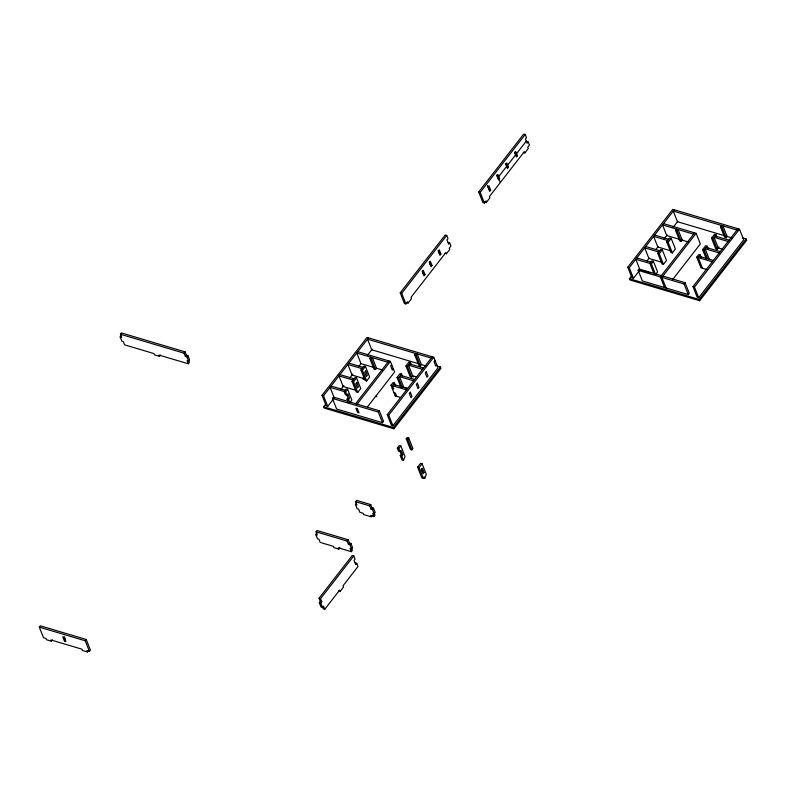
<?xml version="1.0" encoding="UTF-8"?>
<svg xmlns="http://www.w3.org/2000/svg" width="786" height="786" viewBox="0 0 786 786"><rect width="100%" height="100%" fill="white"/><g stroke="black" fill="none" stroke-linecap="round" stroke-linejoin="round"><path stroke-width="1.18" d="M121.191 335.681L120.179 336.978L121.673 337.42L120.415 334.237L121.417 332.94L185.142 351.892L186.4 355.075L187.893 355.518L189.573 359.762L188.571 361.059L187.078 360.617L188.335 363.8L189.347 362.503L188.502 360.381M120.179 336.978L121.859 341.222L123.353 341.664L124.62 344.858L153.987 353.592L154.488 354.859L159.47 356.343L160.482 355.046M188.571 361.059L186.881 356.815L185.388 356.372L184.13 353.189L185.142 351.892M185.388 356.372L186.4 355.075M186.881 356.815L187.893 355.518M52.485 639.942L51.473 641.238L46.502 639.755L45.991 638.487L43.505 637.741L39.3 627.13L40.312 625.833L86.224 639.48L90.429 650.101L89.417 651.398L86.932 650.661L87.433 651.938L88.445 650.641M64.452 641.16L62.772 636.915L64.265 637.358L65.945 641.612L64.452 641.16L65.464 639.873L64.206 636.68M89.417 651.398L85.222 640.777L86.224 639.48M449.68 242.845L450.938 246.028L449.258 248.189L449.769 249.467L446.409 253.78L445.898 252.502L410.96 297.432L411.461 298.709L408.101 303.032L407.6 301.755L405.92 303.917L404.426 303.475L400.221 292.854L445.24 234.965L446.733 235.407L448 238.59L446.988 239.887L448.668 244.141L449.68 242.845L448.187 242.393M528.153 141.942L529.41 145.125L527.73 147.287L528.241 148.564L524.881 152.887L524.37 151.61L489.432 196.539L489.933 197.807L486.573 202.13L486.072 200.852L484.392 203.014L482.899 202.572L478.694 191.951L523.712 134.062L525.205 134.514L526.473 137.697L525.461 138.994L527.141 143.239L528.153 141.942L526.659 141.5M332.763 399.897L327.723 406.382L326.229 405.94L322.024 395.319L367.042 337.43L433.754 357.266L437.959 367.887L392.931 425.776L391.438 425.334L387.233 414.713L432.261 356.824M405.92 303.917L401.715 293.296L446.733 235.407M484.392 203.014L480.187 192.393L525.205 134.514M327.723 406.382L323.518 395.761L368.536 337.872M498.756 176.536L506.646 166.386M507.658 165.089L515.557 154.94M516.559 153.643L526.306 141.116M424.99 274.589L423.978 275.886L422.298 271.642L423.3 270.345L424.99 274.589L423.497 274.147L422.229 270.964M432.045 265.521L431.033 266.818L429.353 262.573L430.355 261.276L432.045 265.521L430.551 265.079L429.284 261.895M440.946 254.075L439.934 255.371L438.254 251.117L439.266 249.83L440.946 254.075L439.453 253.632L438.185 250.439M490.69 190.114L489.688 191.411L487.998 187.156L489.01 185.86L490.69 190.114L489.197 189.662L487.517 185.417M499.591 178.658L498.589 179.955L496.909 175.71L497.911 174.413L499.591 178.658L498.098 178.216L496.84 175.032M508.503 167.212L507.491 168.509L505.811 164.264L506.813 162.967L508.503 167.212L507.009 166.77L505.742 163.586M517.404 155.766L516.392 157.062L514.712 152.818L515.724 151.521L517.404 155.766L515.911 155.323L514.643 152.14M436.977 366.001L440.455 367.033L440.966 368.31L393.924 428.792L324.235 408.062L323.724 406.784L325.964 403.906M332.419 398.404L333.431 397.117L379.343 410.764L383.548 421.384L382.536 422.681L336.624 409.025L332.419 398.404L378.331 412.06L382.536 422.681M340.937 389.384L343.914 385.562M349.858 377.919L352.835 374.097M358.78 366.443L361.01 363.574M367.701 354.977L372.181 349.21M352.03 381.367L355.056 377.476L356.549 377.928L360.754 388.539L357.728 392.43L356.235 391.988L352.03 381.367L353.523 381.809L357.728 392.43M360.931 369.921L363.957 366.03L365.451 366.473L369.656 377.093L366.63 380.984L365.136 380.542L360.931 369.921L362.425 370.363L366.63 380.984M375.531 369.538L371.326 358.917L372.338 357.62L376.543 368.241L375.531 369.538L374.038 369.096L369.833 358.475L370.845 357.178M349.898 402.746L345.624 391.968L347.638 389.375L346.145 388.923L344.13 391.516L345.398 394.71L346.891 395.152L347.893 393.855L349.574 398.099L348.571 399.396L347.078 398.954L348.336 402.137M353.523 381.809L356.549 377.928M362.425 370.363L365.451 366.473M349.829 402.579L351.843 399.995L347.638 389.375M355.636 403.719L388.903 360.951M357.129 404.161L390.396 361.393L357.787 351.696M391.654 364.576L390.652 365.873L392.332 370.127L393.334 368.83M367.317 407.089L394.601 372.014L390.396 361.393M395.27 396.026L390.996 385.248L393.02 382.654L394.513 383.096L395.348 385.219M400.831 387.026L397.048 377.467L400.074 373.586L401.567 374.028L402.403 376.15M415.951 376.769L412.66 375.787L411.648 377.084L410.154 376.641L405.949 366.021L408.975 362.13L410.469 362.582L411.304 364.704M420.382 365.854L416.177 355.233L417.189 353.936L421.394 364.557L420.382 365.854L418.889 365.411L414.684 354.791L415.696 353.494M394.513 383.096L392.489 385.69L393.757 388.874L392.263 388.431M402.324 387.469L398.541 377.909L401.567 374.028M411.648 377.084L407.443 366.463L410.469 362.582M378.331 412.06L379.343 410.764M392.931 425.776L388.726 415.155L433.754 357.266M435.012 360.45L434.01 361.747L435.69 366.001L436.692 364.704M393.924 428.792L393.422 427.515L440.455 367.033M316.807 533.252L315.795 534.549L317.289 534.991L316.031 531.808L317.033 530.511L348.149 539.766L349.406 542.949L350.9 543.401L352.58 547.645L351.578 548.942L350.084 548.5L351.342 551.684L352.354 550.387L351.509 548.264M403.493 460.4L401.734 455.939L402.737 454.642L401.057 450.398L400.045 451.695L398.561 451.252L397.294 448.059L399.308 445.466L400.801 445.917L405.006 456.528L403.493 460.4L402 459.957L400.241 455.497L401.253 454.2L399.986 451.017M356.461 503.148L355.459 504.445L356.952 504.887L355.694 501.704L356.697 500.407L370.756 504.592L372.024 507.776L373.517 508.218L375.197 512.462L374.185 513.759L372.692 513.317L373.959 516.5L374.961 515.203L374.126 513.081M406.205 438.794L407.217 437.497L408.71 437.94L412.915 448.56L411.903 449.857L410.41 449.405L406.205 438.794L407.698 439.236L411.903 449.857M400.045 451.695L398.787 448.501L400.801 445.917M407.698 439.236L408.71 437.94M374.185 513.759L372.505 509.515L371.012 509.073L369.754 505.879L370.756 504.592M315.795 534.549L317.475 538.803L318.969 539.245L320.236 542.428L333.313 546.319L333.814 547.596L338.786 549.07L339.788 547.773M371.012 509.073L372.024 507.776M351.578 548.942L349.898 544.688L348.404 544.246L347.137 541.063L348.149 539.766M372.505 509.515L373.517 508.218M348.404 544.246L349.406 542.949M355.459 504.445L357.139 508.689L358.632 509.132L359.89 512.325L363.191 513.297L363.692 514.575L371.159 516.795L372.171 515.498M349.898 544.688L350.9 543.401M424.804 478.222L424.293 476.945L423.29 478.242L421.797 477.8L417.592 467.179L420.608 463.298L422.102 463.74L426.307 474.361L424.804 478.222L423.31 477.78M423.29 478.242L419.085 467.621L422.102 463.74M356.746 563.336L358.003 566.519L343.06 585.747L343.561 587.024L340.2 591.337L339.699 590.07L324.746 609.288L323.488 606.104L322.476 607.401L320.796 603.147L321.798 601.86L320.305 601.408L319.047 598.225L352.315 555.456L353.808 555.899L355.066 559.092L354.054 560.389L355.734 564.633L356.746 563.336L355.252 562.894M321.798 601.86L320.541 598.667L353.808 555.899M322.476 607.401L320.983 606.959L319.303 602.705L320.305 601.408M424.037 472.465L423.035 473.762L421.355 469.517L422.357 468.22L424.037 472.465L422.544 472.022L421.286 468.839M639.46 270.58L633.457 278.303L631.964 277.851L627.759 267.23L672.787 209.351L739.488 229.188L743.694 239.809L698.675 297.688L697.182 297.246L692.977 286.625L737.995 228.746M633.457 278.303L629.252 267.682L674.28 209.793M742.711 237.922L746.199 238.954L746.7 240.231L699.668 300.704L629.969 279.983L629.468 278.706L631.708 275.827M662.873 276.083L685.078 282.685L689.283 293.306L688.281 294.603L642.358 280.946L638.153 270.325L639.165 269.028L661.38 275.64M646.966 260.932L649.216 258.034M655.976 249.359L658.226 246.46M664.229 238.748L667.226 234.886M673.229 227.164L677.728 221.377M657.764 253.289L660.79 249.398L662.284 249.84L666.489 260.461L663.463 264.351L661.969 263.909L657.764 253.289L659.258 253.731L663.463 264.351M666.666 241.842L669.692 237.952L671.185 238.394L675.39 249.015L672.364 252.905L670.871 252.453L666.666 241.842L668.159 242.285L672.364 252.905M681.275 241.449L677.07 230.838L678.072 229.541L682.277 240.162L681.275 241.449L679.782 241.007L675.577 230.386L676.579 229.09M653.382 261.286L657.587 271.907L655.573 274.501L651.368 263.88L653.382 261.286L651.889 260.844L649.875 263.438L654.08 274.059M659.258 253.731L662.284 249.84M668.159 242.285L671.185 238.394M694.637 232.872L660.368 276.927L664.573 287.548M663.522 223.617L696.131 233.314L661.861 277.379L666.066 288M672.777 279.374L700.336 243.935L696.131 233.314M707.125 269.618L700.945 267.78L696.74 257.16L698.754 254.576L700.247 255.018L701.092 257.14M706.398 259.164L702.615 249.604L705.641 245.713L707.135 246.156L707.98 248.288M719.033 246.883L717.215 249.221L715.722 248.779L711.517 238.158L714.543 234.267L716.036 234.709L716.881 236.832M726.126 237.775L721.921 227.154L722.923 225.857L727.129 236.478L726.126 237.775L724.633 237.323L720.428 226.712L721.43 225.415M700.247 255.018L698.233 257.611L702.438 268.223M707.479 258.545L704.109 250.046L707.135 246.156M717.215 249.221L713.01 238.6L716.036 234.709M688.281 294.603L684.075 283.982L685.078 282.685M698.675 297.688L694.47 287.077L739.488 229.188M699.668 300.704L699.157 299.437L746.199 238.954M523.388 152.435L524.881 152.887M736.993 230.043L673.268 211.09L677.473 221.711L723.818 235.486M720.428 226.712L721.921 227.154M726.136 236.183L731.923 237.903M715.034 236.006L729.094 240.192M728.082 241.489L714.022 237.303L718.227 247.924L722.914 249.319M711.517 238.158L713.01 238.6M693.635 234.169L662.519 224.914L666.725 235.535L679.399 239.298M675.577 230.386L677.07 230.838M681.708 239.985L688.615 242.039M706.123 247.452L720.192 251.638M719.18 252.935L705.121 248.749L709.326 259.37M654.62 235.063L668.69 239.249M702.615 249.604L704.109 250.046M667.678 240.545L653.618 236.36L657.823 246.981L670.713 250.813M699.235 256.315L713.305 260.49M478.694 191.951L480.187 192.393M696.74 257.16L712.293 261.787M645.719 246.509L659.778 250.695M658.776 251.992L644.707 247.806L648.912 258.427L661.802 262.259M485.08 201.688L486.573 202.13M636.817 257.955L650.877 262.141M651.368 263.88L635.805 259.252L640.01 269.873M641.189 270.227L650.562 273.007M627.759 267.23L629.252 267.682M638.153 270.325L684.075 283.982M692.977 286.625L694.47 287.077M629.468 278.706L699.157 299.437M444.915 253.338L446.409 253.78M400.221 292.854L401.715 293.296M406.608 302.581L408.101 303.032M431.249 358.121L367.534 339.169L371.739 349.79L419.007 363.849M414.684 354.791L416.177 355.233M421.355 364.547L426.051 365.942M409.457 363.869L423.526 368.054M422.514 369.351L408.455 365.166L413.161 377.064M405.949 366.021L407.443 366.463M387.891 362.248L356.775 352.993L360.98 363.613L374.067 367.504M369.833 358.475L371.326 358.917M400.555 375.325L414.615 379.5M376.052 368.094L382.301 369.951M413.613 380.797L399.543 376.622L403.749 387.233L407.05 388.215M348.886 363.142L362.945 367.327M397.048 377.467L398.541 377.909M361.943 368.624L347.874 364.439L352.079 375.06L365.048 378.921M393.501 384.393L407.561 388.579M390.996 385.248L406.559 389.876M339.984 374.598L354.044 378.773M353.032 380.07L338.972 375.885L343.177 386.506L356.137 390.367M393.943 392.676L395.437 393.118L396.763 396.468M395.201 395.869L399.995 397.294M331.073 386.044L345.142 390.22M345.624 391.968L330.071 387.341L334.276 397.962M120.415 334.237L184.13 353.189M322.024 395.319L323.518 395.761M387.233 414.713L388.726 415.155M188.335 363.8L158.969 355.066L159.47 356.343M323.724 406.784L393.422 427.515M397.294 448.059L398.787 448.501M401.253 454.2L402.737 454.642M400.241 455.497L401.734 455.939M417.592 467.179L419.085 467.621M355.694 501.704L369.754 505.879M373.959 516.5L370.658 515.528L371.159 516.795M316.031 531.808L347.137 541.063M351.342 551.684L338.275 547.793L338.786 549.07M338.707 590.895L340.2 591.337M319.047 598.225L320.541 598.667M319.303 602.705L320.796 603.147M324.746 609.288L323.252 608.845L322.407 606.723M39.3 627.13L85.222 640.777M87.433 651.938L82.461 650.454L81.95 649.177L50.972 639.961L51.473 641.238M499.09 179.306L500.348 182.499M376.288 395.555L376.789 396.832M362.847 378.262L363.348 379.54M347.078 398.954L348.404 402.294M356.795 382.409L355.793 383.706L357.473 387.95L358.485 386.653L356.795 382.409M365.706 370.963L364.694 372.25L366.374 376.504L367.386 375.207L365.706 370.963M410.321 392.204L409.31 393.501L410.99 397.745L412.002 396.449L410.321 392.204M417.376 383.136L416.364 384.433L418.044 388.677L419.056 387.38L417.376 383.136M426.277 371.69L425.265 372.977L426.955 377.231L427.957 375.934L426.277 371.69M357.384 408.641L355.891 408.199L357.571 412.444L359.064 412.896L357.384 408.641"/></g></svg>
